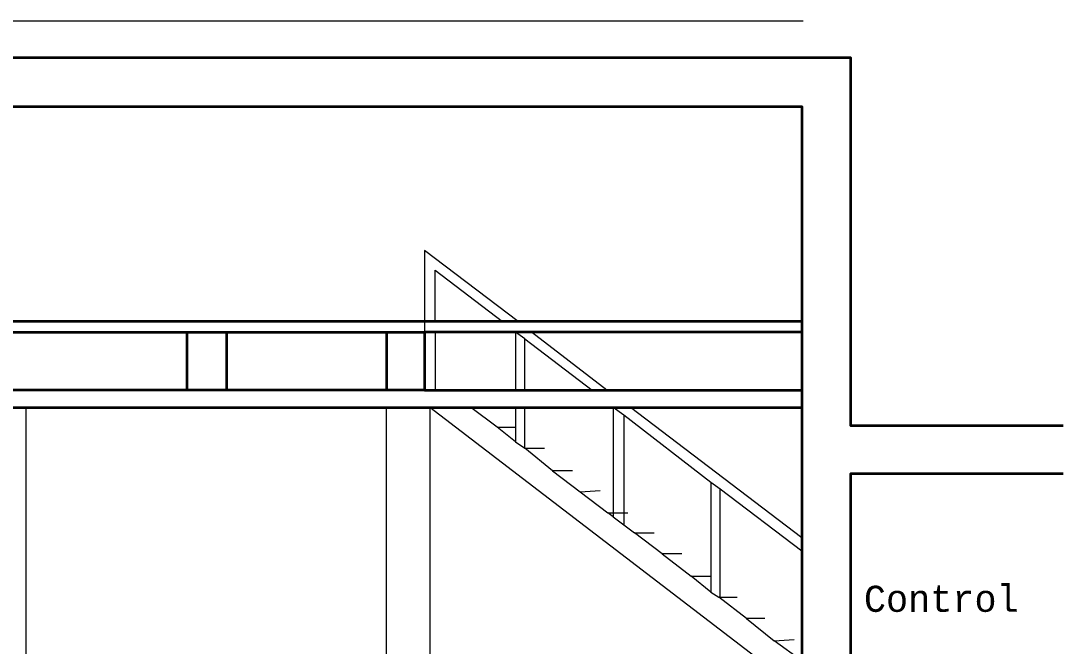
# Model space of a CAD drawing. Header units: millimetres. Extents: x -1.1 to 32, y -0.3 to 34.4.
# Drawn here: x 20.75 to 31.93, y 8.07 to 14.78 of the extents above; entities that cross this region are included whole.
import ezdxf

# ---------------------------------------------------------------- set-up
doc = ezdxf.new("R2010")
doc.units = ezdxf.units.MM
doc.layers.add('PDF_Geometría', color=7, linetype='Continuous')
doc.layers.add('PDF_Texto', color=5, linetype='Continuous')
doc.styles.add('PDF Consolas', font='CONSOLA.TTF')

msp = doc.modelspace()

# ---------------------------------------------------------------- linework, layer by layer
at = {"layer": 'PDF_Geometría', "color": 1, "lineweight": 9}
msp.add_lwpolyline([(13.117, 14.785), (29.142, 14.785)], dxfattribs=at)
at = {"layer": 'PDF_Geometría', "lineweight": 35}
for points in [[(31.931, 10.439), (29.652, 10.439), (29.652, 14.389), (0.759, 14.389), (0.759, 6.489), (1.113, 6.489), (1.282, 6.489), (1.282, 13.865), (1.877, 13.865), (18.383, 13.865)], [(18.412, 13.865), (29.128, 13.865), (29.128, 11.557), (29.128, 11.444), (29.128, 10.821), (29.128, 10.637), (29.128, 9.236), (29.128, 9.094), (29.128, 7.919), (29.128, 7.579), (29.128, 2.625), (20.776, 2.625), (13.584, 2.625)], [(29.128, 11.557), (26.084, 11.557), (25.914, 11.557), (25.192, 11.557), (25.079, 11.557), (1.877, 11.557)], [(11.786, 11.444), (13.613, 11.444), (14.023, 11.444), (15.835, 11.444), (16.246, 11.444), (18.058, 11.444), (18.468, 11.444), (20.308, 11.444), (20.719, 11.444), (22.531, 11.444), (22.956, 11.444), (24.669, 11.444), (25.079, 11.444), (25.079, 10.821), (25.192, 10.821), (26.056, 10.821), (26.155, 10.821), (26.877, 10.821), (27.033, 10.821), (29.128, 10.821)], [(22.531, 10.821), (22.531, 11.444)], [(22.956, 10.821), (22.956, 11.444)], [(24.669, 11.444), (24.669, 10.821)], [(29.128, 11.444), (26.226, 11.444), (26.056, 11.444), (25.192, 11.444), (25.079, 11.444)], [(25.079, 10.821), (24.669, 10.821), (22.956, 10.821), (22.531, 10.821), (20.719, 10.821), (20.308, 10.821), (18.468, 10.821), (18.058, 10.821), (16.246, 10.821), (15.835, 10.821), (14.023, 10.821), (13.613, 10.821), (11.786, 10.821), (11.376, 10.821), (9.578, 10.821), (9.167, 10.821), (7.355, 10.821), (6.945, 10.821), (5.147, 10.821), (4.722, 10.821), (2.967, 10.821), (2.542, 10.821)], [(13.584, 10.637), (15.708, 10.637), (16.359, 10.637), (20.139, 10.637), (20.804, 10.637), (24.669, 10.637), (25.136, 10.637), (25.575, 10.637), (26.056, 10.637), (26.155, 10.637), (27.103, 10.637), (27.287, 10.637), (29.128, 10.637)], [(31.931, 6.277), (29.652, 6.277), (29.652, 9.929), (31.931, 9.929)]]:
    msp.add_lwpolyline(points, dxfattribs=at)
at = {"layer": 'PDF_Geometría', "color": 252, "lineweight": 9, "true_color": 0x979797}
for points in [[(26.084, 11.557), (25.079, 12.322), (25.079, 11.557)], [(25.192, 11.557), (25.192, 12.109), (25.914, 11.557)], [(25.192, 11.444), (25.192, 10.821)], [(26.056, 11.444), (26.056, 10.821)], [(27.033, 10.821), (26.226, 11.444)], [(26.155, 10.821), (26.155, 11.373), (26.877, 10.821)], [(20.804, 2.993), (20.804, 10.637)], [(24.669, 3.007), (24.669, 10.637)], [(29.128, 7.579), (25.136, 10.637), (25.136, 2.993)], [(26.056, 10.269), (25.858, 10.425), (25.575, 10.637)], [(26.056, 10.637), (26.056, 10.425), (26.056, 10.269), (26.155, 10.198), (26.155, 10.637)], [(27.217, 10.552), (27.103, 10.637), (27.103, 9.505), (27.217, 9.505), (27.217, 9.377), (27.33, 9.292), (27.542, 9.292)], [(29.128, 9.236), (27.287, 10.637)], [(28.151, 9.83), (28.151, 8.825), (28.151, 8.655), (28.236, 8.599), (28.25, 8.599), (28.25, 9.76), (28.151, 9.83), (27.217, 10.552), (27.217, 9.505), (27.259, 9.505)], [(25.858, 10.425), (26.056, 10.425)], [(26.452, 9.958), (26.155, 10.198), (26.367, 10.198)], [(26.665, 9.958), (26.452, 9.958), (26.75, 9.731), (26.962, 9.745)], [(26.75, 9.731), (27.047, 9.505), (27.103, 9.505), (27.103, 9.462), (27.217, 9.377)], [(29.128, 9.094), (28.25, 9.76)], [(27.103, 9.462), (27.047, 9.505)], [(27.627, 9.066), (27.33, 9.292)], [(27.84, 9.066), (27.627, 9.066), (27.939, 8.825), (28.151, 8.825)], [(28.151, 8.655), (27.939, 8.825)], [(28.533, 8.372), (28.236, 8.599)], [(28.25, 8.599), (28.434, 8.599)], [(28.731, 8.372), (28.533, 8.372), (28.831, 8.132), (29.043, 8.146)], [(29.128, 7.919), (28.831, 8.132)]]:
    msp.add_lwpolyline(points, dxfattribs=at)
at = {"layer": 'PDF_Geometría', "color": 94, "lineweight": 9, "true_color": 0x009900}
for points in [[(25.079, 11.557), (25.079, 11.444)], [(26.155, 11.373), (26.056, 11.444)]]:
    msp.add_lwpolyline(points, dxfattribs=at)

# ---------------------------------------------------------------- texts
at = {"layer": 'PDF_Texto', "insert": (29.793, 8.439), "char_height": 0.28, "attachment_point": 7, "style": 'PDF Consolas'}
msp.add_mtext('Control', dxfattribs=at)

doc.saveas('drawing.dxf')
